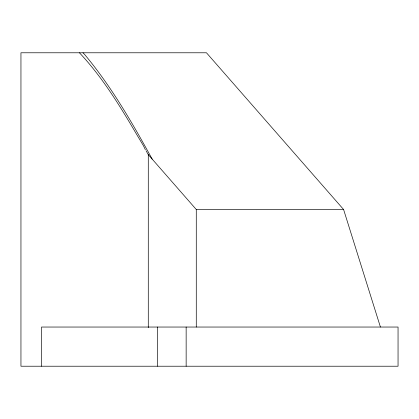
<?xml version="1.0" encoding="UTF-8"?>
<svg xmlns="http://www.w3.org/2000/svg" width="419" height="419" viewBox="0 0 419 419"><rect width="100%" height="100%" fill="white"/><g stroke="black" fill="none" stroke-linecap="round" stroke-linejoin="round"><path stroke-width="0.63" d="M146.053 150.683L148.284 154.648L196.275 209.5L343.59 209.5L380.421 327.04M82.983 52.784L84.617 54.47C111.339 86.445 132.2 122.777 152.202 159.126M79.442 52.784C102.734 77.52 120.415 106.772 137.552 135.913L143.434 145.718L145.377 149.714M343.59 209.5L206.462 52.784L20.95 52.784L20.95 366.216L398.05 366.216L398.05 327.04L41.518 327.04L41.518 366.216M196.275 209.5L196.275 327.04M186.146 327.04L186.146 366.216M157.623 327.04L157.623 366.216M148.284 154.208L148.284 327.611"/></g></svg>
